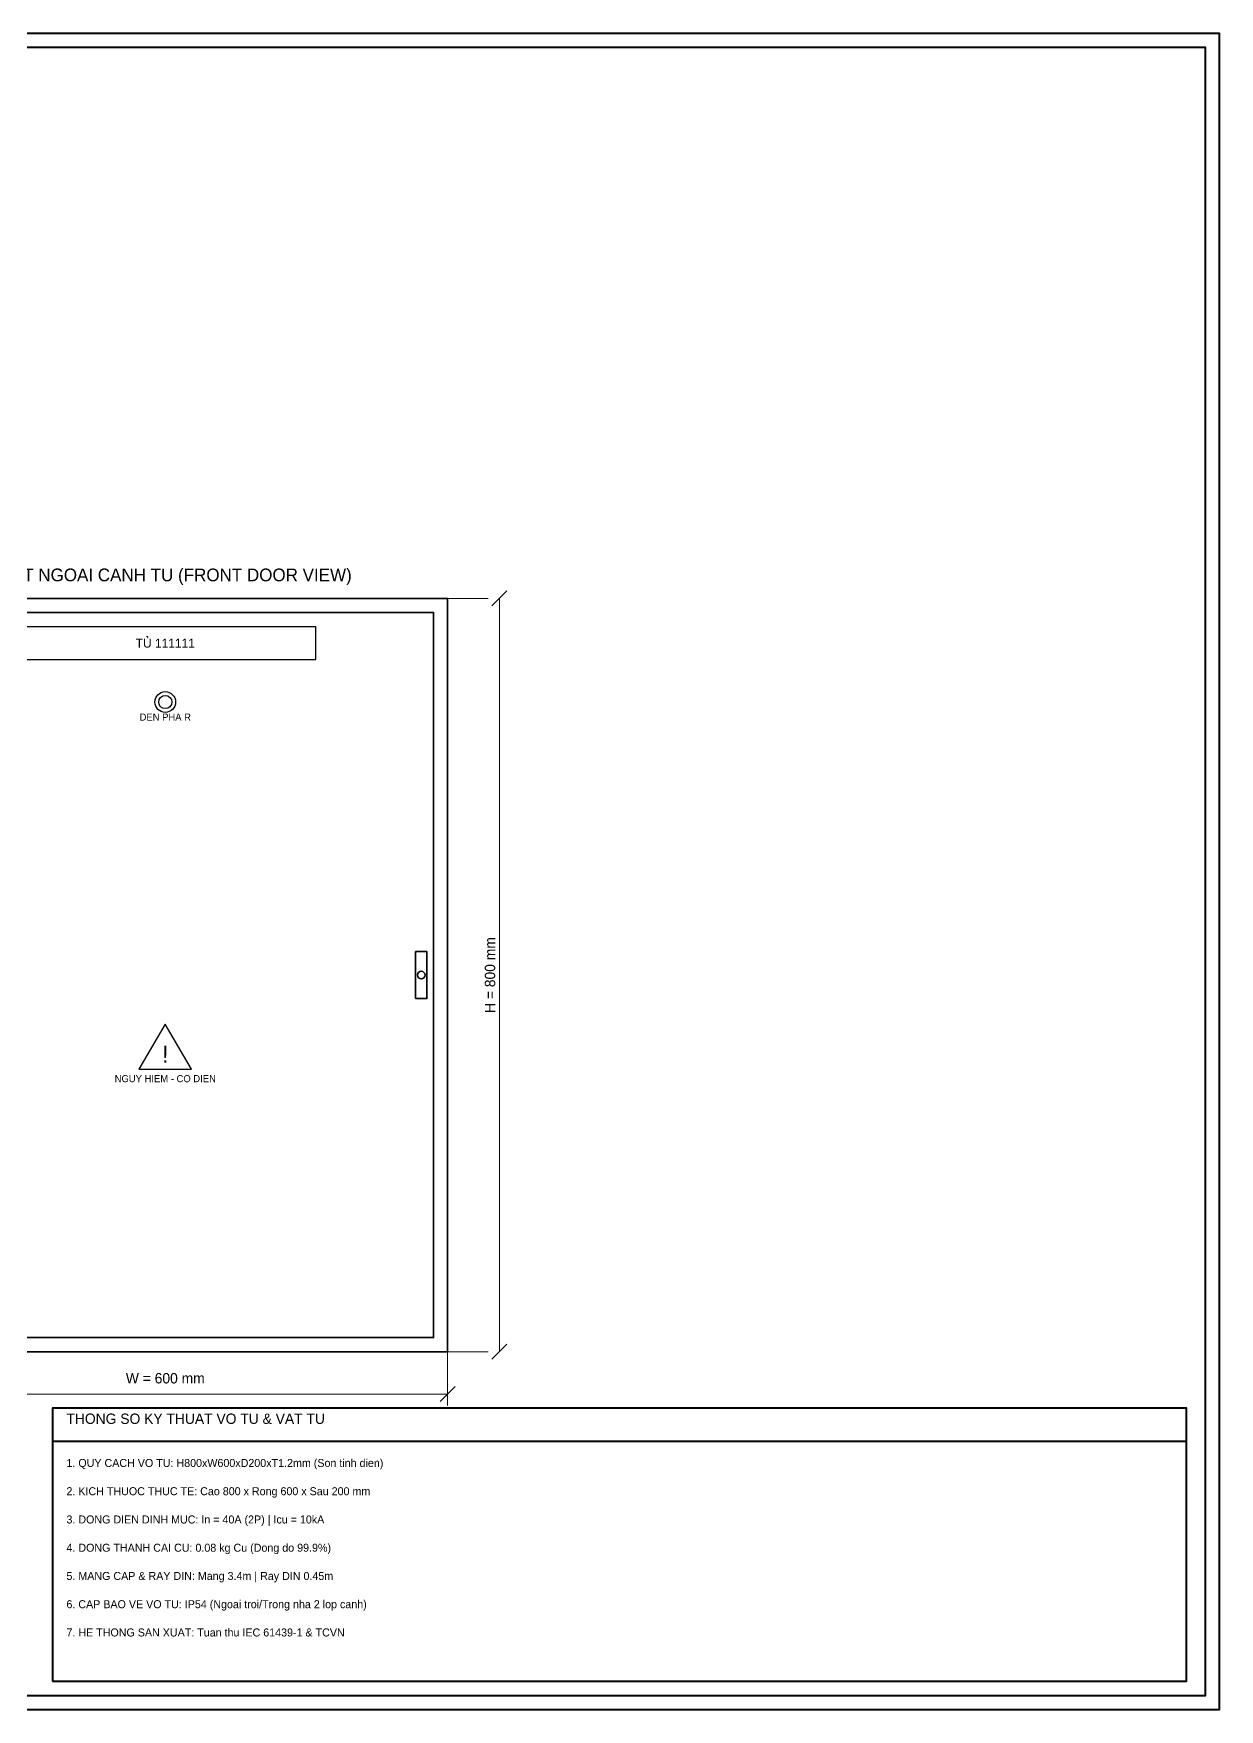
# Model space of a CAD drawing. Header units: metres. Extents: x 20 to 3200, y 20 to 1800.
# Drawn here: x 1940 to 3200, y 20 to 1800 of the extents above; entities that cross this region are included whole.
import ezdxf
from ezdxf.enums import TextEntityAlignment as Align

# ---------------------------------------------------------------- set-up
doc = ezdxf.new("R2010")
doc.units = ezdxf.units.M
for name, color, linetype, lineweight in [('0_BORDER', 5, 'Continuous', 40), ('0_DEVICES', 7, 'Continuous', 25), ('0_DIMENSIONS', 2, 'Continuous', 15), ('0_FRAME', 6, 'Continuous', 35), ('0_TEXT', 7, 'Continuous', 18), ('0_TEXT_TITLE', 3, 'Continuous', 30)]:
    doc.layers.add(name, color=color, linetype=linetype, lineweight=lineweight)

msp = doc.modelspace()

# ---------------------------------------------------------------- linework, layer by layer
at = {"layer": '0_BORDER'}
msp.add_line((1960, 305), (3165, 305), dxfattribs=at)
for points in [[(20, 20), (3200, 20), (3200, 1800), (20, 1800), (20, 20)], [(35, 35), (3185, 35), (3185, 1785), (35, 1785), (35, 35)], [(1960, 50), (3165, 50), (3165, 340), (1960, 340), (1960, 50)]]:
    msp.add_lwpolyline(points, close=True, dxfattribs=at)
at = {"layer": '0_DEVICES'}
msp.add_lwpolyline([(1920, 1135), (2240, 1135), (2240, 1170), (1920, 1170), (1920, 1135)], close=True, dxfattribs=at)
at = {"layer": '0_DEVICES', "color": 2}
msp.add_lwpolyline([(2052, 700), (2108, 700), (2080, 748)], close=True, dxfattribs=at)
at = {"layer": '0_DEVICES', "color": 1}
for radius in [11, 7]:
    msp.add_circle((2080, 1090), radius, dxfattribs=at)
at = {"layer": '0_DIMENSIONS', "color": 2}
for p, q in [((2380, 1200), (2423, 1200)), ((2427, 1192), (2443, 1208)), ((2435, 400), (2435, 1200)), ((2380, 400), (2423, 400)), ((2380, 400), (2380, 343)), ((2427, 392), (2443, 408)), ((2372, 347), (2388, 363)), ((1780, 355), (2380, 355))]:
    msp.add_line(p, q, dxfattribs=at)
at = {"layer": '0_FRAME'}
for points in [[(1780, 400), (2380, 400), (2380, 1200), (1780, 1200), (1780, 400)], [(1795, 415), (2365, 415), (2365, 1185), (1795, 1185), (1795, 415)], [(2346, 775), (2358, 775), (2358, 825), (2346, 825), (2346, 775)]]:
    msp.add_lwpolyline(points, close=True, dxfattribs=at)
msp.add_circle((2352, 800), 4, dxfattribs=at)

# ---------------------------------------------------------------- texts
at = {"layer": '0_TEXT'}
msp.add_text('DEN PHA R', height=7.5, dxfattribs=at).set_placement((2080, 1074), align=Align.MIDDLE_CENTER)
at = {"layer": '0_TEXT', "color": 2}
msp.add_text('NGUY HIEM - CO DIEN', height=7.5, dxfattribs=at).set_placement((2080, 690), align=Align.MIDDLE_CENTER)
at = {"layer": '0_TEXT_TITLE'}
for s, height, p in [('3. MAT NGOAI CANH TU (FRONT DOOR VIEW)', 13.5, (2080, 1225)), ('TỦ 111111', 9.5, (2080, 1152.5))]:
    msp.add_text(s, height=height, dxfattribs=at).set_placement(p, align=Align.MIDDLE_CENTER)
at = {"layer": '0_TEXT_TITLE', "color": 2}
msp.add_text('H = 800 mm', height=11, rotation=90, dxfattribs=at).set_placement((2425, 800), align=Align.MIDDLE_CENTER)
msp.add_text('!', height=18, dxfattribs=at).set_placement((2080, 716), align=Align.MIDDLE_CENTER)
msp.add_text('W = 600 mm', height=11, dxfattribs=at).set_placement((2080, 363), align=Align.BOTTOM_CENTER)
at = {"layer": '0_TEXT_TITLE'}
for s, height, p in [('THONG SO KY THUAT VO TU & VAT TU', 11, (1975, 320)), ('1. QUY CACH VO TU: H800xW600xD200xT1.2mm (Son tinh dien)', 8.5, (1975, 275)), ('2. KICH THUOC THUC TE: Cao 800 x Rong 600 x Sau 200 mm', 8.5, (1975, 245)), ('3. DONG DIEN DINH MUC: In = 40A (2P) | Icu = 10kA', 8.5, (1975, 215)), ('4. DONG THANH CAI CU: 0.08 kg Cu (Dong do 99.9%)', 8.5, (1975, 185)), ('5. MANG CAP & RAY DIN: Mang 3.4m | Ray DIN 0.45m', 8.5, (1975, 155)), ('6. CAP BAO VE VO TU: IP54 (Ngoai troi/Trong nha 2 lop canh)', 8.5, (1975, 125)), ('7. HE THONG SAN XUAT: Tuan thu IEC 61439-1 & TCVN', 8.5, (1975, 95))]:
    msp.add_text(s, height=height, dxfattribs=at).set_placement(p, align=Align.BOTTOM_LEFT)

doc.saveas('drawing.dxf')
